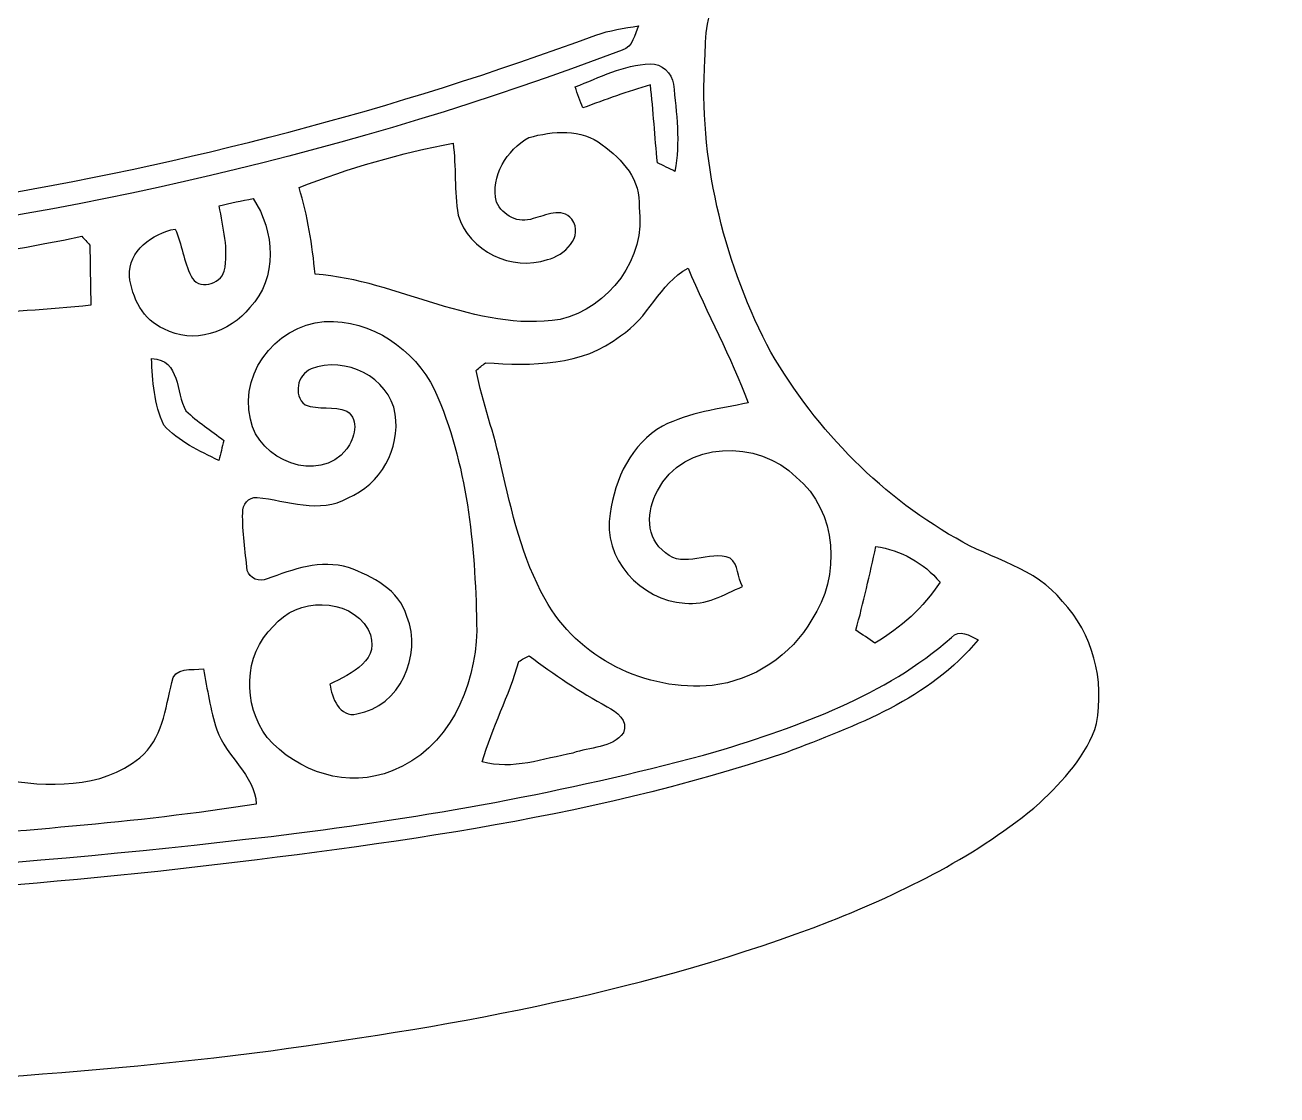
# Model space of a CAD drawing. Header units: centimetres. Extents: x -17.9 to 17.9, y -21.2 to 21.2.
# Drawn here: x 5.94 to 17.93, y -21.17 to -10.92 of the extents above; entities that cross this region are included whole.
import ezdxf

# ---------------------------------------------------------------- set-up
doc = ezdxf.new("R2010")
doc.units = ezdxf.units.CM
doc.header["$MEASUREMENT"] = 0
doc.layers.add('Camada 1', color=7, linetype='Continuous')

msp = doc.modelspace()

# ---------------------------------------------------------------- linework, layer by layer
at = {"layer": 'Camada 1', "color": 156}
for points, knots in [([(-0.79446, 21.16667), (-0.79446, 21.16667), (0.7239, 21.16667), (0.7239, 21.16667), (0.7239, 21.16667), (2.27612, 21.07353), (3.82411, 20.8213), (5.30331, 20.33482), (5.30331, 20.33482), (7.87082, 19.51037), (10.24608, 18.08233), (12.16342, 16.18509), (12.16342, 16.18509), (13.9834, 14.4339), (15.39099, 12.26538), (16.29163, 9.90812), (16.29163, 9.90812), (17.93028, 5.61128), (17.80011, 0.65617), (15.87182, -3.52566), (15.87182, -3.52566), (15.26046, -4.9022), (14.44237, -6.18561), (13.48564, -7.3473), (13.48564, -7.3473), (13.28102, -7.60095), (13.04678, -7.83061), (12.85663, -8.09554), (12.85663, -8.09554), (12.76315, -8.20879), (12.88909, -8.33755), (12.94483, -8.43174), (12.94483, -8.43174), (13.12968, -8.68962), (13.2782, -8.9849), (13.26444, -9.31227), (13.26444, -9.31227), (13.31983, -9.83121), (12.94447, -10.25525), (12.62027, -10.61155), (12.62027, -10.61155), (12.4467, -10.77313), (12.46011, -11.03524), (12.44847, -11.25185), (12.44847, -11.25185), (12.38955, -12.19447), (12.61957, -13.14168), (13.04184, -13.98129), (13.04184, -13.98129), (13.46659, -14.7454), (14.09488, -15.40122), (14.85512, -15.83619), (14.85512, -15.83619), (15.19273, -16.03833), (15.61994, -16.11559), (15.87465, -16.4398), (15.87465, -16.4398), (16.16922, -16.74671), (16.27717, -17.19545), (16.20238, -17.60925), (16.20238, -17.60925), (16.11277, -17.91476), (15.87923, -18.15571), (15.65628, -18.37267), (15.65628, -18.37267), (15.06608, -18.87255), (14.36335, -19.21968), (13.64827, -19.50367), (13.64827, -19.50367), (11.93059, -20.16654), (10.10673, -20.49709), (8.28887, -20.74298), (8.28887, -20.74298), (6.35212, -20.99839), (4.39808, -21.07777), (2.44828, -21.16667), (2.44828, -21.16667), (2.44828, -21.16667), (-2.62572, -21.16667), (-2.62572, -21.16667), (-2.62572, -21.16667), (-5.33082, -21.05413), (-8.04862, -20.90843), (-10.70892, -20.37362), (-10.70892, -20.37362), (-11.69247, -20.16901), (-12.67425, -19.93723), (-13.61299, -19.57423), (-13.61299, -19.57423), (-14.34218, -19.30682), (-15.04985, -18.96392), (-15.66827, -18.48979), (-15.66827, -18.48979), (-15.94203, -18.24531), (-16.23272, -17.97579), (-16.35125, -17.61843), (-16.35125, -17.61843), (-16.4218, -17.18945), (-16.32408, -16.69521), (-15.98895, -16.3957), (-15.98895, -16.3957), (-15.65945, -16.07679), (-15.1952, -15.98083), (-14.82372, -15.72718), (-14.82372, -15.72718), (-14.04267, -15.20966), (-13.38792, -14.47976), (-13.02314, -13.61122), (-13.02314, -13.61122), (-12.67566, -12.79137), (-12.53067, -11.88579), (-12.61498, -10.99855), (-12.61498, -10.99855), (-12.63509, -10.88496), (-12.64355, -10.7629), (-12.72505, -10.67541), (-12.72505, -10.67541), (-12.93424, -10.40271), (-13.20412, -10.16811), (-13.33182, -9.84144), (-13.33182, -9.84144), (-13.47294, -9.53876), (-13.46094, -9.18598), (-13.34911, -8.87659), (-13.34911, -8.87659), (-13.24222, -8.60284), (-13.01891, -8.38976), (-12.91237, -8.11742), (-12.91237, -8.11742), (-13.09829, -7.78545), (-13.38404, -7.52863), (-13.61757, -7.2323), (-13.61757, -7.2323), (-16.51776, -3.68406), (-17.88513, 1.05763), (-17.3549, 5.60705), (-17.3549, 5.60705), (-16.93933, 9.64106), (-15.02974, 13.49728), (-12.09181, 16.28987), (-12.09181, 16.28987), (-10.3445, 17.99837), (-8.21514, 19.30682), (-5.9182, 20.1355), (-5.9182, 20.1355), (-4.27743, 20.7458), (-2.53824, 21.05872), (-0.79446, 21.16667), (-0.79446, 21.16667), (-0.79446, 21.16667), (-0.79446, 21.16667), (-0.79446, 21.16667)], [0, 0, 0, 0, 0.02564103, 0.02564103, 0.02564103, 0.02564103, 0.05128205, 0.05128205, 0.05128205, 0.05128205, 0.07692308, 0.07692308, 0.07692308, 0.07692308, 0.1025641, 0.1025641, 0.1025641, 0.1025641, 0.12820513, 0.12820513, 0.12820513, 0.12820513, 0.15384615, 0.15384615, 0.15384615, 0.15384615, 0.17948718, 0.17948718, 0.17948718, 0.17948718, 0.20512821, 0.20512821, 0.20512821, 0.20512821, 0.23076923, 0.23076923, 0.23076923, 0.23076923, 0.25641026, 0.25641026, 0.25641026, 0.25641026, 0.28205128, 0.28205128, 0.28205128, 0.28205128, 0.30769231, 0.30769231, 0.30769231, 0.30769231, 0.33333333, 0.33333333, 0.33333333, 0.33333333, 0.35897436, 0.35897436, 0.35897436, 0.35897436, 0.38461538, 0.38461538, 0.38461538, 0.38461538, 0.41025641, 0.41025641, 0.41025641, 0.41025641, 0.43589744, 0.43589744, 0.43589744, 0.43589744, 0.46153846, 0.46153846, 0.46153846, 0.46153846, 0.48717949, 0.48717949, 0.48717949, 0.48717949, 0.51282051, 0.51282051, 0.51282051, 0.51282051, 0.53846154, 0.53846154, 0.53846154, 0.53846154, 0.56410256, 0.56410256, 0.56410256, 0.56410256, 0.58974359, 0.58974359, 0.58974359, 0.58974359, 0.61538462, 0.61538462, 0.61538462, 0.61538462, 0.64102564, 0.64102564, 0.64102564, 0.64102564, 0.66666667, 0.66666667, 0.66666667, 0.66666667, 0.69230769, 0.69230769, 0.69230769, 0.69230769, 0.71794872, 0.71794872, 0.71794872, 0.71794872, 0.74358974, 0.74358974, 0.74358974, 0.74358974, 0.76923077, 0.76923077, 0.76923077, 0.76923077, 0.79487179, 0.79487179, 0.79487179, 0.79487179, 0.82051282, 0.82051282, 0.82051282, 0.82051282, 0.84615385, 0.84615385, 0.84615385, 0.84615385, 0.87179487, 0.87179487, 0.87179487, 0.87179487, 0.8974359, 0.8974359, 0.8974359, 0.8974359, 0.92307692, 0.92307692, 0.92307692, 0.92307692, 0.94871795, 0.94871795, 0.94871795, 0.94871795, 1, 1, 1, 1]), ([(11.40425, -11.0176), (7.54345, -12.44565), (3.40748, -13.11451), (-0.70626, -13.01115), (-0.70626, -13.01115), (-3.98886, -12.91378), (-7.26722, -12.4079), (-10.40271, -11.42189), (-10.40271, -11.42189), (-10.87931, -11.2783), (-11.34004, -11.08569), (-11.82017, -10.95375), (-11.82017, -10.95375), (-11.83499, -11.01725), (-11.84875, -11.0811), (-11.86215, -11.14566), (-11.86215, -11.14566), (-9.52147, -12.04277), (-7.05838, -12.58711), (-4.58082, -12.93954), (-4.58082, -12.93954), (0.86677, -13.6532), (6.50769, -13.1124), (11.65648, -11.16012), (11.65648, -11.16012), (11.75949, -11.13367), (11.77607, -11.00702), (11.81312, -10.92835), (11.81312, -10.92835), (11.67412, -10.95022), (11.53654, -10.97104), (11.40425, -11.0176), (11.40425, -11.0176), (11.40425, -11.0176), (11.40425, -11.0176), (11.40425, -11.0176)], [0, 0, 0, 0, 0.1, 0.1, 0.1, 0.1, 0.2, 0.2, 0.2, 0.2, 0.3, 0.3, 0.3, 0.3, 0.4, 0.4, 0.4, 0.4, 0.5, 0.5, 0.5, 0.5, 0.6, 0.6, 0.6, 0.6, 0.7, 0.7, 0.7, 0.7, 0.8, 0.8, 0.8, 0.8, 1, 1, 1, 1]), ([(11.20599, -11.51255), (11.22856, -11.58028), (11.25326, -11.64766), (11.28042, -11.71434), (11.28042, -11.71434), (11.4942, -11.63567), (11.70834, -11.55594), (11.92777, -11.4935), (11.92777, -11.4935), (11.95387, -11.74115), (11.9694, -11.99056), (11.99444, -12.23927), (11.99444, -12.23927), (12.04983, -12.26714), (12.10557, -12.2943), (12.16201, -12.32217), (12.16201, -12.32217), (12.21422, -12.04665), (12.17895, -11.76196), (12.1472, -11.48715), (12.1472, -11.48715), (12.13344, -11.3792), (12.03431, -11.28818), (11.92495, -11.29312), (11.92495, -11.29312), (11.66883, -11.30159), (11.43988, -11.424), (11.20599, -11.51255), (11.20599, -11.51255), (11.20599, -11.51255), (11.20599, -11.51255), (11.20599, -11.51255)], [0, 0, 0, 0, 0.11111111, 0.11111111, 0.11111111, 0.11111111, 0.22222222, 0.22222222, 0.22222222, 0.22222222, 0.33333333, 0.33333333, 0.33333333, 0.33333333, 0.44444444, 0.44444444, 0.44444444, 0.44444444, 0.55555556, 0.55555556, 0.55555556, 0.55555556, 0.66666667, 0.66666667, 0.66666667, 0.66666667, 0.77777778, 0.77777778, 0.77777778, 0.77777778, 1, 1, 1, 1]), ([(10.76254, -11.99762), (10.55088, -12.1158), (10.39389, -12.36698), (10.45175, -12.61639), (10.45175, -12.61639), (10.51101, -12.74233), (10.66588, -12.82912), (10.80241, -12.77302), (10.80241, -12.77302), (10.92059, -12.74939), (11.07934, -12.65872), (11.17282, -12.78114), (11.17282, -12.78114), (11.29559, -12.94377), (11.09839, -13.13145), (10.9414, -13.16637), (10.9414, -13.16637), (10.60027, -13.28455), (10.18575, -13.08594), (10.08556, -12.74022), (10.08556, -12.74022), (10.0464, -12.51267), (10.06616, -12.27984), (10.03688, -12.05195), (10.03688, -12.05195), (9.53452, -12.14825), (9.0357, -12.28866), (8.5605, -12.47775), (8.5605, -12.47775), (8.64411, -12.74762), (8.6868, -13.02561), (8.71502, -13.30642), (8.71502, -13.30642), (9.51689, -13.36463), (10.24502, -13.86734), (11.06276, -13.7414), (11.06276, -13.7414), (11.52807, -13.63027), (11.89143, -13.1512), (11.81805, -12.66578), (11.81805, -12.66578), (11.84134, -12.41002), (11.65825, -12.20258), (11.46387, -12.06747), (11.46387, -12.06747), (11.26843, -11.9066), (10.98938, -11.93694), (10.76254, -11.99762), (10.76254, -11.99762), (10.76254, -11.99762), (10.76254, -11.99762), (10.76254, -11.99762)], [0, 0, 0, 0, 0.07142857, 0.07142857, 0.07142857, 0.07142857, 0.14285714, 0.14285714, 0.14285714, 0.14285714, 0.21428571, 0.21428571, 0.21428571, 0.21428571, 0.28571429, 0.28571429, 0.28571429, 0.28571429, 0.35714286, 0.35714286, 0.35714286, 0.35714286, 0.42857143, 0.42857143, 0.42857143, 0.42857143, 0.5, 0.5, 0.5, 0.5, 0.57142857, 0.57142857, 0.57142857, 0.57142857, 0.64285714, 0.64285714, 0.64285714, 0.64285714, 0.71428571, 0.71428571, 0.71428571, 0.71428571, 0.78571429, 0.78571429, 0.78571429, 0.78571429, 0.85714286, 0.85714286, 0.85714286, 0.85714286, 1, 1, 1, 1]), ([(7.79568, -12.65273), (7.83025, -12.85804), (7.88952, -13.06795), (7.84401, -13.27714), (7.84401, -13.27714), (7.80662, -13.40591), (7.59037, -13.46376), (7.52651, -13.32583), (7.52651, -13.32583), (7.45525, -13.18295), (7.43726, -13.02032), (7.37447, -12.87392), (7.37447, -12.87392), (7.1568, -12.91696), (6.92185, -13.08347), (6.93491, -13.32724), (6.93491, -13.32724), (6.95925, -13.53009), (7.06649, -13.74951), (7.26652, -13.82924), (7.26652, -13.82924), (7.53992, -13.98623), (7.90116, -13.8617), (8.08884, -13.6271), (8.08884, -13.6271), (8.35907, -13.34735), (8.32802, -12.89085), (8.12059, -12.58252), (8.12059, -12.58252), (8.01017, -12.60193), (7.90328, -12.62486), (7.79568, -12.65273), (7.79568, -12.65273), (7.79568, -12.65273), (7.79568, -12.65273), (7.79568, -12.65273)], [0, 0, 0, 0, 0.1, 0.1, 0.1, 0.1, 0.2, 0.2, 0.2, 0.2, 0.3, 0.3, 0.3, 0.3, 0.4, 0.4, 0.4, 0.4, 0.5, 0.5, 0.5, 0.5, 0.6, 0.6, 0.6, 0.6, 0.7, 0.7, 0.7, 0.7, 0.8, 0.8, 0.8, 0.8, 1, 1, 1, 1]), ([(0.74013, -13.51844), (0.57291, -13.52409), (0.40746, -13.53714), (0.24377, -13.56924), (0.24377, -13.56924), (0.26352, -13.8303), (0.50518, -13.93578), (0.70344, -14.04302), (0.70344, -14.04302), (1.21285, -14.3009), (1.7907, -14.43496), (2.36255, -14.38275), (2.36255, -14.38275), (3.38878, -14.34288), (4.35645, -13.96682), (5.34811, -13.74281), (5.34811, -13.74281), (5.7471, -13.64403), (6.16021, -13.65532), (6.5659, -13.60276), (6.5659, -13.60276), (6.56202, -13.41049), (6.55884, -13.21858), (6.55602, -13.02738), (6.55602, -13.02738), (6.53027, -12.99915), (6.50522, -12.97129), (6.48017, -12.94377), (6.48017, -12.94377), (4.59246, -13.33147), (2.66418, -13.47929), (0.74013, -13.51844), (0.74013, -13.51844), (0.74013, -13.51844), (0.74013, -13.51844), (0.74013, -13.51844)], [0, 0, 0, 0, 0.1, 0.1, 0.1, 0.1, 0.2, 0.2, 0.2, 0.2, 0.3, 0.3, 0.3, 0.3, 0.4, 0.4, 0.4, 0.4, 0.5, 0.5, 0.5, 0.5, 0.6, 0.6, 0.6, 0.6, 0.7, 0.7, 0.7, 0.7, 0.8, 0.8, 0.8, 0.8, 1, 1, 1, 1]), ([(11.6392, -13.89592), (11.27478, -14.1919), (10.7883, -14.18308), (10.34697, -14.15485), (10.34697, -14.15485), (10.31663, -14.1792), (10.28665, -14.20389), (10.25701, -14.22929), (10.25701, -14.22929), (10.3191, -14.53973), (10.43234, -14.83642), (10.49831, -15.14616), (10.49831, -15.14616), (10.59674, -15.58113), (10.69622, -16.0274), (10.91882, -16.41933), (10.91882, -16.41933), (11.22433, -16.98131), (11.88861, -17.30728), (12.51938, -17.24448), (12.51938, -17.24448), (12.91484, -17.19968), (13.27644, -16.95908), (13.47435, -16.61442), (13.47435, -16.61442), (13.75022, -16.20449), (13.72129, -15.57478), (13.32512, -15.25023), (13.32512, -15.25023), (12.96776, -14.88898), (12.23892, -14.89216), (11.99585, -15.38252), (11.99585, -15.38252), (11.8879, -15.56385), (11.87873, -15.84395), (12.07241, -15.97378), (12.07241, -15.97378), (12.24774, -16.13394), (12.49045, -15.94414), (12.69012, -16.02528), (12.69012, -16.02528), (12.77655, -16.09055), (12.75468, -16.21014), (12.80901, -16.29763), (12.80901, -16.29763), (12.63297, -16.37418), (12.45729, -16.48389), (12.2562, -16.45567), (12.2562, -16.45567), (11.8371, -16.43838), (11.46069, -16.0207), (11.54254, -15.59736), (11.54254, -15.59736), (11.58593, -15.26752), (11.74362, -14.93097), (12.04348, -14.76128), (12.04348, -14.76128), (12.29889, -14.62969), (12.58676, -14.59653), (12.86404, -14.53868), (12.86404, -14.53868), (12.69824, -14.09735), (12.46964, -13.68284), (12.28725, -13.24857), (12.28725, -13.24857), (12.01032, -13.3985), (11.90942, -13.73329), (11.6392, -13.89592), (11.6392, -13.89592), (11.6392, -13.89592), (11.6392, -13.89592), (11.6392, -13.89592)], [0, 0, 0, 0, 0.05263158, 0.05263158, 0.05263158, 0.05263158, 0.10526316, 0.10526316, 0.10526316, 0.10526316, 0.15789474, 0.15789474, 0.15789474, 0.15789474, 0.21052632, 0.21052632, 0.21052632, 0.21052632, 0.26315789, 0.26315789, 0.26315789, 0.26315789, 0.31578947, 0.31578947, 0.31578947, 0.31578947, 0.36842105, 0.36842105, 0.36842105, 0.36842105, 0.42105263, 0.42105263, 0.42105263, 0.42105263, 0.47368421, 0.47368421, 0.47368421, 0.47368421, 0.52631579, 0.52631579, 0.52631579, 0.52631579, 0.57894737, 0.57894737, 0.57894737, 0.57894737, 0.63157895, 0.63157895, 0.63157895, 0.63157895, 0.68421053, 0.68421053, 0.68421053, 0.68421053, 0.73684211, 0.73684211, 0.73684211, 0.73684211, 0.78947368, 0.78947368, 0.78947368, 0.78947368, 0.84210526, 0.84210526, 0.84210526, 0.84210526, 0.89473684, 0.89473684, 0.89473684, 0.89473684, 1, 1, 1, 1]), ([(8.09519, -14.69566), (8.16645, -15.08725), (8.74889, -15.32678), (9.017, -14.98035), (9.017, -14.98035), (9.09144, -14.87946), (9.14259, -14.70378), (9.01982, -14.6184), (9.01982, -14.6184), (8.89212, -14.56549), (8.74642, -14.60817), (8.61801, -14.55808), (8.61801, -14.55808), (8.50265, -14.46142), (8.54251, -14.27198), (8.67622, -14.21412), (8.67622, -14.21412), (9.00254, -14.08642), (9.42234, -14.28997), (9.48267, -14.64663), (9.48267, -14.64663), (9.53241, -14.97365), (9.33979, -15.32537), (9.0297, -15.44884), (9.0297, -15.44884), (8.75982, -15.60653), (8.4455, -15.47107), (8.15763, -15.44496), (8.15763, -15.44496), (8.07861, -15.44002), (8.01335, -15.51411), (8.0204, -15.59101), (8.0204, -15.59101), (8.01793, -15.77587), (8.04298, -15.95825), (8.06485, -16.14276), (8.06485, -16.14276), (8.08602, -16.22143), (8.18127, -16.25847), (8.25359, -16.22531), (8.25359, -16.22531), (8.50124, -16.13253), (8.76723, -16.03728), (9.03534, -16.11595), (9.03534, -16.11595), (9.26465, -16.20238), (9.52147, -16.32867), (9.5945, -16.58408), (9.5945, -16.58408), (9.74266, -16.95944), (9.52923, -17.44627), (9.11472, -17.51683), (9.11472, -17.51683), (8.95032, -17.55951), (8.87165, -17.35843), (8.85684, -17.23355), (8.85684, -17.23355), (9.05616, -17.13124), (9.36413, -17.00177), (9.22267, -16.70826), (9.22267, -16.70826), (9.03393, -16.39323), (8.53934, -16.40275), (8.31603, -16.67722), (8.31603, -16.67722), (8.02464, -16.95485), (8.01829, -17.4304), (8.25641, -17.7426), (8.25641, -17.7426), (8.54392, -18.07739), (9.03429, -18.23579), (9.45409, -18.06187), (9.45409, -18.06187), (9.99137, -17.85796), (10.24925, -17.26388), (10.26336, -16.72237), (10.26336, -16.72237), (10.25207, -15.96743), (10.1861, -15.19026), (9.89118, -14.48717), (9.89118, -14.48717), (9.72538, -14.08359), (9.33379, -13.77809), (8.89176, -13.75974), (8.89176, -13.75974), (8.41199, -13.73152), (7.97313, -14.21765), (8.09519, -14.69566), (8.09519, -14.69566), (8.09519, -14.69566), (8.09519, -14.69566), (8.09519, -14.69566)], [0, 0, 0, 0, 0.04166667, 0.04166667, 0.04166667, 0.04166667, 0.08333333, 0.08333333, 0.08333333, 0.08333333, 0.125, 0.125, 0.125, 0.125, 0.16666667, 0.16666667, 0.16666667, 0.16666667, 0.20833333, 0.20833333, 0.20833333, 0.20833333, 0.25, 0.25, 0.25, 0.25, 0.29166667, 0.29166667, 0.29166667, 0.29166667, 0.33333333, 0.33333333, 0.33333333, 0.33333333, 0.375, 0.375, 0.375, 0.375, 0.41666667, 0.41666667, 0.41666667, 0.41666667, 0.45833333, 0.45833333, 0.45833333, 0.45833333, 0.5, 0.5, 0.5, 0.5, 0.54166667, 0.54166667, 0.54166667, 0.54166667, 0.58333333, 0.58333333, 0.58333333, 0.58333333, 0.625, 0.625, 0.625, 0.625, 0.66666667, 0.66666667, 0.66666667, 0.66666667, 0.70833333, 0.70833333, 0.70833333, 0.70833333, 0.75, 0.75, 0.75, 0.75, 0.79166667, 0.79166667, 0.79166667, 0.79166667, 0.83333333, 0.83333333, 0.83333333, 0.83333333, 0.875, 0.875, 0.875, 0.875, 0.91666667, 0.91666667, 0.91666667, 0.91666667, 1, 1, 1, 1]), ([(7.14763, -14.11358), (7.15539, -14.32842), (7.17409, -14.5542), (7.26334, -14.75175), (7.26334, -14.75175), (7.40375, -14.90874), (7.60554, -14.99976), (7.79286, -15.09077), (7.79286, -15.09077), (7.80874, -15.02622), (7.82426, -14.96201), (7.83943, -14.89816), (7.83943, -14.89816), (7.71701, -14.80502), (7.58825, -14.72036), (7.47677, -14.61523), (7.47677, -14.61523), (7.37411, -14.43813), (7.42915, -14.12698), (7.14763, -14.11358), (7.14763, -14.11358), (7.14763, -14.11358), (7.14763, -14.11358), (7.14763, -14.11358)], [0, 0, 0, 0, 0.14285714, 0.14285714, 0.14285714, 0.14285714, 0.28571429, 0.28571429, 0.28571429, 0.28571429, 0.42857143, 0.42857143, 0.42857143, 0.42857143, 0.57142857, 0.57142857, 0.57142857, 0.57142857, 0.71428571, 0.71428571, 0.71428571, 0.71428571, 1, 1, 1, 1]), ([(14.08677, -15.91486), (14.02856, -16.18297), (13.96824, -16.45179), (13.89556, -16.71708), (13.89556, -16.71708), (13.95624, -16.7573), (14.01727, -16.79751), (14.0783, -16.83879), (14.0783, -16.83879), (14.32736, -16.69274), (14.54503, -16.49977), (14.70237, -16.2567), (14.70237, -16.2567), (14.5482, -16.07008), (14.32595, -15.94979), (14.08677, -15.91486), (14.08677, -15.91486), (14.08677, -15.91486), (14.08677, -15.91486), (14.08677, -15.91486)], [0, 0, 0, 0, 0.16666667, 0.16666667, 0.16666667, 0.16666667, 0.33333333, 0.33333333, 0.33333333, 0.33333333, 0.5, 0.5, 0.5, 0.5, 0.66666667, 0.66666667, 0.66666667, 0.66666667, 1, 1, 1, 1]), ([(14.81173, -16.78517), (14.17426, -17.34643), (13.35652, -17.63113), (12.55818, -17.87913), (12.55818, -17.87913), (11.23985, -18.24002), (9.89224, -18.48838), (8.53687, -18.66053), (8.53687, -18.66053), (5.92631, -18.98015), (3.29882, -19.14313), (0.67063, -19.22321), (0.67063, -19.22321), (-0.895, -19.26096), (-2.45816, -19.15336), (-4.02061, -19.07575), (-4.02061, -19.07575), (-6.03956, -18.94275), (-8.06097, -18.78647), (-10.0591, -18.45804), (-10.0591, -18.45804), (-11.29524, -18.24849), (-12.53807, -18.01142), (-13.71, -17.55352), (-13.71, -17.55352), (-14.22153, -17.36125), (-14.68578, -17.0688), (-15.12041, -16.74072), (-15.12041, -16.74072), (-15.13769, -16.8282), (-15.19449, -16.94074), (-15.107, -17.00988), (-15.107, -17.00988), (-14.90874, -17.19686), (-14.66779, -17.33409), (-14.42861, -17.46215), (-14.42861, -17.46215), (-13.468, -17.96203), (-12.40543, -18.21356), (-11.3545, -18.44393), (-11.3545, -18.44393), (-10.22773, -18.69581), (-9.0812, -18.83798), (-7.93644, -18.97697), (-7.93644, -18.97697), (-5.55837, -19.2472), (-3.16724, -19.3802), (-0.77576, -19.44758), (-0.77576, -19.44758), (-0.17604, -19.48427), (0.42369, -19.42994), (1.02341, -19.43241), (1.02341, -19.43241), (3.08822, -19.35833), (5.15267, -19.24191), (7.20795, -19.02672), (7.20795, -19.02672), (9.23713, -18.79071), (11.28536, -18.54306), (13.22952, -17.88654), (13.22952, -17.88654), (13.8938, -17.63324), (14.60394, -17.37395), (15.06749, -16.80704), (15.06749, -16.80704), (14.986, -16.77176), (14.88616, -16.69732), (14.81173, -16.78517), (14.81173, -16.78517), (14.81173, -16.78517), (14.81173, -16.78517), (14.81173, -16.78517)], [0, 0, 0, 0, 0.05263158, 0.05263158, 0.05263158, 0.05263158, 0.10526316, 0.10526316, 0.10526316, 0.10526316, 0.15789474, 0.15789474, 0.15789474, 0.15789474, 0.21052632, 0.21052632, 0.21052632, 0.21052632, 0.26315789, 0.26315789, 0.26315789, 0.26315789, 0.31578947, 0.31578947, 0.31578947, 0.31578947, 0.36842105, 0.36842105, 0.36842105, 0.36842105, 0.42105263, 0.42105263, 0.42105263, 0.42105263, 0.47368421, 0.47368421, 0.47368421, 0.47368421, 0.52631579, 0.52631579, 0.52631579, 0.52631579, 0.57894737, 0.57894737, 0.57894737, 0.57894737, 0.63157895, 0.63157895, 0.63157895, 0.63157895, 0.68421053, 0.68421053, 0.68421053, 0.68421053, 0.73684211, 0.73684211, 0.73684211, 0.73684211, 0.78947368, 0.78947368, 0.78947368, 0.78947368, 0.84210526, 0.84210526, 0.84210526, 0.84210526, 0.89473684, 0.89473684, 0.89473684, 0.89473684, 1, 1, 1, 1]), ([(10.66659, -17.01518), (10.57275, -17.34397), (10.41153, -17.64841), (10.31381, -17.97614), (10.31381, -17.97614), (10.60485, -18.05834), (10.89942, -17.94651), (11.18482, -17.89218), (11.18482, -17.89218), (11.34357, -17.83468), (11.55912, -17.84703), (11.66954, -17.69921), (11.66954, -17.69921), (11.71645, -17.58103), (11.60427, -17.49707), (11.51396, -17.44945), (11.51396, -17.44945), (11.25044, -17.30728), (11.00384, -17.139), (10.76431, -16.96085), (10.76431, -16.96085), (10.73115, -16.97849), (10.69869, -16.99648), (10.66659, -17.01518), (10.66659, -17.01518), (10.66659, -17.01518), (10.66659, -17.01518), (10.66659, -17.01518)], [0, 0, 0, 0, 0.125, 0.125, 0.125, 0.125, 0.25, 0.25, 0.25, 0.25, 0.375, 0.375, 0.375, 0.375, 0.5, 0.5, 0.5, 0.5, 0.625, 0.625, 0.625, 0.625, 0.75, 0.75, 0.75, 0.75, 1, 1, 1, 1]), ([(7.34201, -17.21555), (7.27886, -17.46673), (7.25205, -17.76201), (7.03545, -17.93734), (7.03545, -17.93734), (6.66256, -18.24214), (6.15139, -18.21603), (5.70336, -18.14583), (5.70336, -18.14583), (4.89021, -18.01354), (4.12115, -17.70062), (3.31682, -17.52988), (3.31682, -17.52988), (3.27448, -17.59902), (3.23321, -17.66887), (3.19334, -17.73978), (3.19334, -17.73978), (3.50238, -18.09573), (3.80894, -18.46897), (4.2224, -18.70992), (4.2224, -18.70992), (4.34234, -18.78365), (4.49121, -18.74132), (4.62139, -18.74061), (4.62139, -18.74061), (5.79967, -18.64183), (6.98182, -18.5674), (8.15093, -18.38148), (8.15093, -18.38148), (8.134, -18.09503), (7.85989, -17.92781), (7.7724, -17.66923), (7.7724, -17.66923), (7.71172, -17.47837), (7.68032, -17.28188), (7.6454, -17.08608), (7.6454, -17.08608), (7.53639, -17.09984), (7.35894, -17.06562), (7.34201, -17.21555), (7.34201, -17.21555), (7.34201, -17.21555), (7.34201, -17.21555), (7.34201, -17.21555)], [0, 0, 0, 0, 0.08333333, 0.08333333, 0.08333333, 0.08333333, 0.16666667, 0.16666667, 0.16666667, 0.16666667, 0.25, 0.25, 0.25, 0.25, 0.33333333, 0.33333333, 0.33333333, 0.33333333, 0.41666667, 0.41666667, 0.41666667, 0.41666667, 0.5, 0.5, 0.5, 0.5, 0.58333333, 0.58333333, 0.58333333, 0.58333333, 0.66666667, 0.66666667, 0.66666667, 0.66666667, 0.75, 0.75, 0.75, 0.75, 0.83333333, 0.83333333, 0.83333333, 0.83333333, 1, 1, 1, 1])]:
    msp.add_open_spline(points, degree=3, knots=knots, dxfattribs=at)

doc.saveas('drawing.dxf')
